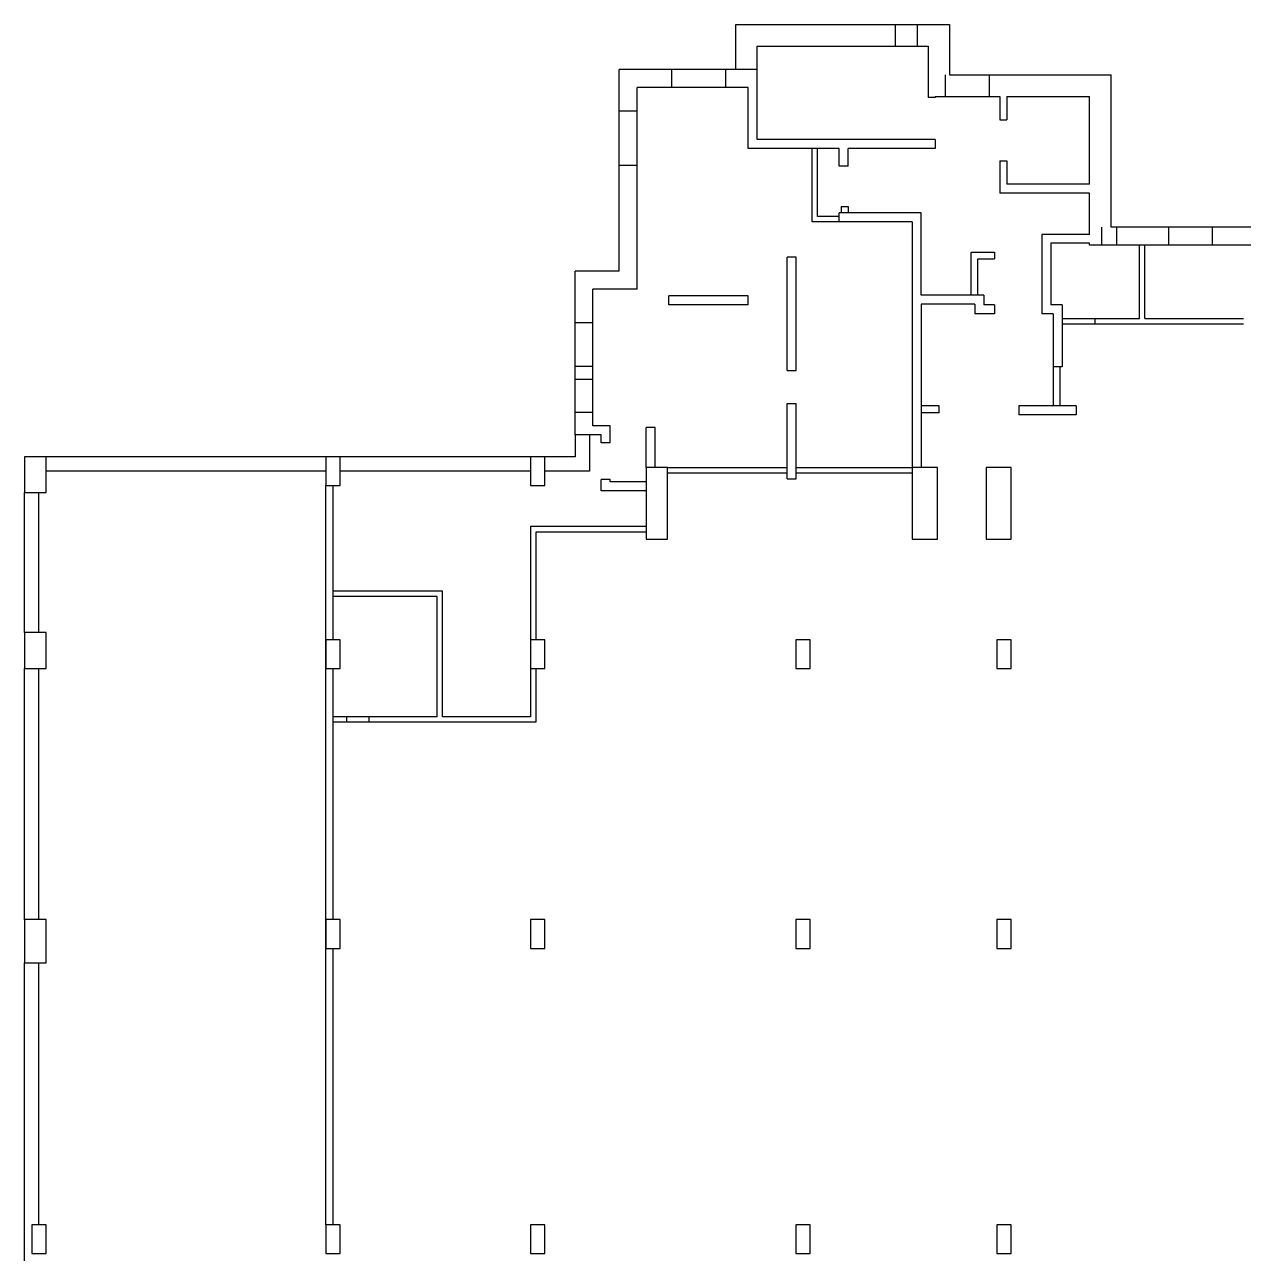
# Model space of a CAD drawing. Header units: metres. Extents: x -681087 to 1033303, y 74272 to 2630761.
# Drawn here: x -37959 to -3987, y 2579578 to 2613818 of the extents above; entities that cross this region are included whole.
import ezdxf

# ---------------------------------------------------------------- set-up
doc = ezdxf.new("R2010")
doc.units = ezdxf.units.M
for name, color, linetype in [('SKELETON_CLEAN', 7, 'Continuous'), ('SKELETON_ISOLATED', 1, 'Continuous'), ('SKELETON_ORIGINAL', 8, 'Continuous')]:
    doc.layers.add(name, color=color, linetype=linetype)

msp = doc.modelspace()

# ---------------------------------------------------------------- linework, layer by layer
at = {"layer": 'SKELETON_CLEAN'}
for p, q in [((-18137, 2612568), (-18137, 2613818)), ((-18137, 2613818), (-12177, 2613818)), ((-12177, 2613818), (-12177, 2612418)), ((-17537, 2610618), (-17537, 2613218)), ((-17537, 2613218), (-12777, 2613218)), ((-12777, 2613218), (-12777, 2611788)), ((-17537, 2612568), (-21387, 2612568)), ((-21387, 2606948), (-21387, 2612568)), ((-12177, 2612418), (-7677, 2612418)), ((-7677, 2608173), (-7677, 2612418)), ((-20887, 2606448), (-20887, 2612068)), ((-17787, 2612068), (-20887, 2612068)), ((-17787, 2610368), (-17787, 2612068)), ((-12577, 2611788), (-12777, 2611788)), ((-12577, 2611818), (-10777, 2611818)), ((-12577, 2611818), (-12577, 2611788)), ((-10777, 2611818), (-10777, 2611163)), ((-10577, 2611818), (-8277, 2611818)), ((-10577, 2611818), (-10577, 2611163)), ((-8277, 2609368), (-8277, 2611818)), ((-10777, 2611163), (-10577, 2611163)), ((-12577, 2610618), (-17537, 2610618)), ((-12577, 2610618), (-12577, 2610368)), ((-15257, 2610368), (-17787, 2610368)), ((-16007, 2608323), (-16007, 2610368)), ((-15857, 2608473), (-15857, 2610368)), ((-15257, 2609873), (-15257, 2610368)), ((-12577, 2610368), (-15007, 2610368)), ((-15007, 2609873), (-15007, 2610368)), ((-15007, 2609873), (-15257, 2609873)), ((-10777, 2610023), (-10777, 2609118)), ((-10777, 2610023), (-10577, 2610023)), ((-10577, 2610023), (-10577, 2609368)), ((-8277, 2609118), (-10777, 2609118)), ((-8277, 2609368), (-10577, 2609368)), ((-8277, 2607973), (-8277, 2609118)), ((-15197, 2608753), (-15197, 2608573)), ((-15197, 2608753), (-15007, 2608753)), ((-15007, 2608753), (-15007, 2608573)), ((-15257, 2608473), (-15857, 2608473)), ((-12967, 2608573), (-15257, 2608573)), ((-15257, 2608323), (-15257, 2608573)), ((-12967, 2608573), (-13167, 2608573)), ((-12967, 2606278), (-12967, 2608573)), ((-15257, 2608323), (-16007, 2608323)), ((-13217, 2608323), (-15257, 2608323)), ((-13217, 2608323), (-13217, 2601478)), ((584, 2608173), (-7677, 2608173)), ((-8277, 2607973), (-9607, 2607973)), ((-9607, 2607973), (-9607, 2605758)), ((-8277, 2607723), (-9357, 2607723)), ((-9357, 2607723), (-9357, 2606008)), ((-8277, 2607673), (-8277, 2607723)), ((-11577, 2606278), (-11577, 2607478)), ((-11577, 2607478), (-10927, 2607478)), ((-10927, 2607478), (-10927, 2607288)), ((-362, 2607673), (-8277, 2607673)), ((-6882, 2605628), (-6882, 2607673)), ((-6732, 2605628), (-6732, 2607673)), ((-16702, 2604178), (-16702, 2607338)), ((-16452, 2607338), (-16702, 2607338)), ((-16452, 2604178), (-16452, 2607338)), ((-11387, 2606278), (-11387, 2607288)), ((-11387, 2607288), (-10927, 2607288)), ((-22617, 2602388), (-22617, 2606948)), ((-21387, 2606948), (-22617, 2606948)), ((-22117, 2602638), (-22117, 2606448)), ((-20887, 2606448), (-22117, 2606448)), ((-17787, 2606263), (-20007, 2606263)), ((-20007, 2606013), (-20007, 2606263)), ((-17787, 2606013), (-20007, 2606013)), ((-17787, 2606013), (-17787, 2606263)), ((-11227, 2606278), (-12967, 2606278)), ((-12967, 2606028), (-12967, 2601478)), ((-11477, 2606028), (-12967, 2606028)), ((-11477, 2606028), (-11477, 2605758)), ((-11227, 2606278), (-11227, 2606008)), ((-10927, 2606008), (-11227, 2606008)), ((-10927, 2606008), (-10927, 2605758)), ((-9042, 2606008), (-9357, 2606008)), ((-9042, 2606008), (-9042, 2604278)), ((-10927, 2605758), (-11477, 2605758)), ((-9292, 2605758), (-9607, 2605758)), ((-9292, 2605758), (-9292, 2604278)), ((-9042, 2605628), (-6882, 2605628)), ((-9042, 2605478), (-3987, 2605478)), ((-6732, 2605628), (-3987, 2605628)), ((-16702, 2604178), (-16452, 2604178)), ((-9042, 2604278), (-9292, 2604278)), ((-9292, 2604278), (-9292, 2603193)), ((-16702, 2601158), (-16702, 2603258)), ((-16702, 2603258), (-16452, 2603258)), ((-16452, 2601158), (-16452, 2603258)), ((-12467, 2603193), (-12967, 2603193)), ((-12467, 2603003), (-12967, 2603003)), ((-12467, 2603003), (-12467, 2603193)), ((-8647, 2603193), (-10247, 2603193)), ((-10247, 2603193), (-10247, 2602943)), ((-8647, 2602943), (-10247, 2602943)), ((-8647, 2603193), (-8647, 2602943)), ((-21637, 2602638), (-22117, 2602638)), ((-21637, 2602163), (-21637, 2602638)), ((-20387, 2602588), (-20637, 2602588)), ((-20637, 2601478), (-20637, 2602588)), ((-20387, 2601478), (-20387, 2602588)), ((-22617, 2602388), (-22617, 2601778)), ((-21887, 2602388), (-22617, 2602388)), ((-22217, 2602388), (-22217, 2601378)), ((-21887, 2602163), (-21887, 2602388)), ((-21637, 2602163), (-21887, 2602163)), ((-22617, 2601778), (-37959, 2601778)), ((-37359, 2601778), (-37959, 2601778)), ((-37959, 2601778), (-37959, 2600778)), ((-37359, 2600778), (-37359, 2601778)), ((-29159, 2601778), (-29559, 2601778)), ((-29559, 2601778), (-29559, 2600978)), ((-29159, 2600978), (-29159, 2601778)), ((-23459, 2601778), (-23859, 2601778)), ((-23859, 2601778), (-23859, 2600978)), ((-23459, 2600978), (-23459, 2601778)), ((-22217, 2601378), (-23459, 2601378)), ((-20037, 2601478), (-20637, 2601478)), ((-20637, 2601478), (-20637, 2599478)), ((-20037, 2601478), (-16702, 2601478)), ((-20037, 2599478), (-20037, 2601478)), ((-16452, 2601478), (-13217, 2601478)), ((-12517, 2601478), (-13217, 2601478)), ((-13217, 2601478), (-13217, 2599478)), ((-12517, 2599478), (-12517, 2601478)), ((-10457, 2601478), (-11157, 2601478)), ((-11157, 2601478), (-11157, 2599478)), ((-10457, 2599478), (-10457, 2601478)), ((-29559, 2600978), (-29159, 2600978)), ((-29559, 2580378), (-29559, 2600978)), ((-23859, 2600978), (-23459, 2600978)), ((-21637, 2601143), (-21887, 2601143)), ((-21887, 2600828), (-21887, 2601143)), ((-21637, 2601078), (-21637, 2601143)), ((-20637, 2601078), (-21637, 2601078)), ((-16702, 2601158), (-16452, 2601158)), ((-37959, 2596876), (-37959, 2600778)), ((-37959, 2600778), (-37359, 2600778)), ((-20637, 2600828), (-21887, 2600828)), ((-23859, 2599828), (-23859, 2596678)), ((-20637, 2599828), (-23859, 2599828)), ((-23709, 2599678), (-23709, 2596678)), ((-20637, 2599678), (-23709, 2599678)), ((-20637, 2599478), (-20037, 2599478)), ((-13217, 2599478), (-12517, 2599478)), ((-11157, 2599478), (-10457, 2599478)), ((-26309, 2598028), (-29359, 2598028)), ((-26459, 2597878), (-29359, 2597878)), ((-26459, 2594528), (-26459, 2597878)), ((-26309, 2594528), (-26309, 2598028)), ((-37359, 2596879), (-37959, 2596879)), ((-37959, 2596879), (-37959, 2595879)), ((-37359, 2595879), (-37359, 2596879)), ((-29159, 2596678), (-29559, 2596678)), ((-29559, 2596678), (-29559, 2595878)), ((-29159, 2595878), (-29159, 2596678)), ((-23459, 2596678), (-23859, 2596678)), ((-23859, 2596678), (-23859, 2595878)), ((-23459, 2595878), (-23459, 2596678)), ((-16059, 2596678), (-16459, 2596678)), ((-16459, 2596678), (-16459, 2595878)), ((-16059, 2595878), (-16059, 2596678)), ((-10459, 2596678), (-10859, 2596678)), ((-10859, 2596678), (-10859, 2595878)), ((-10459, 2595878), (-10459, 2596678)), ((-37959, 2595879), (-37359, 2595879)), ((-37959, 2588873), (-37959, 2595876)), ((-29559, 2595878), (-29159, 2595878)), ((-23859, 2595878), (-23859, 2594528)), ((-23859, 2595878), (-23459, 2595878)), ((-23709, 2595878), (-23709, 2594378)), ((-16459, 2595878), (-16059, 2595878)), ((-10859, 2595878), (-10459, 2595878)), ((-28359, 2594528), (-29359, 2594528)), ((-23709, 2594378), (-29359, 2594378)), ((-26459, 2594528), (-28359, 2594528)), ((-28359, 2594378), (-28359, 2594528)), ((-23859, 2594528), (-26309, 2594528)), ((-37359, 2588878), (-37959, 2588878)), ((-37959, 2588878), (-37959, 2587678)), ((-37359, 2587678), (-37359, 2588878)), ((-29159, 2588878), (-29559, 2588878)), ((-29559, 2588878), (-29559, 2588078)), ((-29159, 2588078), (-29159, 2588878)), ((-23459, 2588878), (-23859, 2588878)), ((-23859, 2588878), (-23859, 2588078)), ((-23459, 2588078), (-23459, 2588878)), ((-16059, 2588878), (-16459, 2588878)), ((-16459, 2588878), (-16459, 2588078)), ((-16059, 2588078), (-16059, 2588878)), ((-10459, 2588878), (-10859, 2588878)), ((-10859, 2588878), (-10859, 2588078)), ((-10459, 2588078), (-10459, 2588878)), ((-29559, 2588078), (-29159, 2588078)), ((-23859, 2588078), (-23459, 2588078)), ((-16459, 2588078), (-16059, 2588078)), ((-10859, 2588078), (-10459, 2588078)), ((-37959, 2587678), (-37359, 2587678)), ((-37959, 2545078), (-37959, 2587673)), ((-37359, 2580378), (-37759, 2580378)), ((-37759, 2580378), (-37759, 2579578)), ((-37359, 2579578), (-37359, 2580378)), ((-29159, 2580378), (-29559, 2580378)), ((-29559, 2580378), (-29559, 2579578)), ((-29159, 2579578), (-29159, 2580378)), ((-23459, 2580378), (-23859, 2580378)), ((-23859, 2580378), (-23859, 2579578)), ((-23459, 2579578), (-23459, 2580378)), ((-16059, 2580378), (-16459, 2580378)), ((-16459, 2580378), (-16459, 2579578)), ((-16059, 2579578), (-16059, 2580378)), ((-10459, 2580378), (-10859, 2580378)), ((-10859, 2580378), (-10859, 2579578)), ((-10459, 2579578), (-10459, 2580378)), ((-37759, 2579578), (-37359, 2579578)), ((-29559, 2579578), (-29159, 2579578)), ((-23859, 2579578), (-23459, 2579578)), ((-16459, 2579578), (-16059, 2579578)), ((-10859, 2579578), (-10459, 2579578))]:
    msp.add_line(p, q, dxfattribs=at)
at = {"layer": 'SKELETON_ISOLATED'}
for p, q in [((-13697, 2613818), (-13697, 2613218)), ((-13077, 2613818), (-13077, 2613218)), ((-19927, 2612568), (-19927, 2612068)), ((-18427, 2612568), (-18427, 2612068)), ((-12287, 2611818), (-12287, 2612418)), ((-11067, 2611818), (-11067, 2612418)), ((-20887, 2611408), (-21387, 2611408)), ((-20887, 2609888), (-21387, 2609888)), ((-7947, 2608173), (-7947, 2607673)), ((-7527, 2608173), (-7527, 2607673)), ((-6077, 2608173), (-6077, 2607673)), ((-4857, 2608173), (-4857, 2607673)), ((-22117, 2605508), (-22617, 2605508)), ((-8122, 2605478), (-8122, 2605628)), ((-22117, 2604288), (-22617, 2604288)), ((-9102, 2604278), (-9102, 2603193)), ((-22117, 2603928), (-22617, 2603928)), ((-22117, 2603008), (-22617, 2603008)), ((-29559, 2601378), (-37359, 2601378)), ((-23859, 2601378), (-29159, 2601378)), ((-20037, 2601328), (-16702, 2601328)), ((-16452, 2601328), (-13217, 2601328)), ((-29359, 2596678), (-29359, 2600978)), ((-37559, 2596876), (-37559, 2600778)), ((-37559, 2588873), (-37559, 2595876)), ((-29359, 2588878), (-29359, 2595878)), ((-28979, 2594378), (-28979, 2594528)), ((-29359, 2580378), (-29359, 2588078)), ((-37559, 2580378), (-37559, 2587673))]:
    msp.add_line(p, q, dxfattribs=at)
at = {"layer": 'SKELETON_ORIGINAL'}
for p, q in [((-18137, 2612568), (-18137, 2613818)), ((-18137, 2613818), (-12177, 2613818)), ((-13697, 2613818), (-13697, 2613218)), ((-13077, 2613818), (-13077, 2613218)), ((-12177, 2613818), (-12177, 2612418)), ((-17537, 2610618), (-17537, 2613218)), ((-17537, 2613218), (-12777, 2613218)), ((-12777, 2613218), (-12777, 2611788)), ((-17537, 2612568), (-21387, 2612568)), ((-21387, 2606948), (-21387, 2612568)), ((-19927, 2612568), (-19927, 2612068)), ((-18427, 2612568), (-18427, 2612068)), ((-12287, 2611818), (-12287, 2612418)), ((-12177, 2612418), (-7677, 2612418)), ((-11067, 2611818), (-11067, 2612418)), ((-7677, 2608173), (-7677, 2612418)), ((-20887, 2606448), (-20887, 2612068)), ((-17787, 2612068), (-20887, 2612068)), ((-17787, 2610368), (-17787, 2612068)), ((-12577, 2611788), (-12777, 2611788)), ((-12577, 2611818), (-10777, 2611818)), ((-12577, 2611818), (-12577, 2611788)), ((-10777, 2611818), (-10777, 2611163)), ((-10577, 2611818), (-8277, 2611818)), ((-10577, 2611818), (-10577, 2611163)), ((-8277, 2609368), (-8277, 2611818)), ((-20887, 2611408), (-21387, 2611408)), ((-10777, 2611163), (-10577, 2611163)), ((-12577, 2610618), (-17537, 2610618)), ((-12577, 2610618), (-12577, 2610368)), ((-15257, 2610368), (-17787, 2610368)), ((-16007, 2608323), (-16007, 2610368)), ((-15857, 2608473), (-15857, 2610368)), ((-15257, 2609873), (-15257, 2610368)), ((-12577, 2610368), (-15007, 2610368)), ((-15007, 2609873), (-15007, 2610368)), ((-20887, 2609888), (-21387, 2609888)), ((-15007, 2609873), (-15257, 2609873)), ((-10777, 2610023), (-10777, 2609118)), ((-10777, 2610023), (-10577, 2610023)), ((-10577, 2610023), (-10577, 2609368)), ((-8277, 2609118), (-10777, 2609118)), ((-8277, 2609368), (-10577, 2609368)), ((-8277, 2607973), (-8277, 2609118)), ((-15197, 2608753), (-15197, 2608573)), ((-15197, 2608753), (-15007, 2608753)), ((-15007, 2608753), (-15007, 2608573)), ((-15257, 2608473), (-15857, 2608473)), ((-12967, 2608573), (-15257, 2608573)), ((-15257, 2608323), (-15257, 2608573)), ((-12967, 2608573), (-13167, 2608573)), ((-12967, 2606278), (-12967, 2608573)), ((-15257, 2608323), (-16007, 2608323)), ((-13217, 2608323), (-15257, 2608323)), ((-13217, 2608323), (-13217, 2601478)), ((-7947, 2608173), (-7947, 2607673)), ((584, 2608173), (-7677, 2608173)), ((-7527, 2608173), (-7527, 2607673)), ((-6077, 2608173), (-6077, 2607673)), ((-4857, 2608173), (-4857, 2607673)), ((-8277, 2607973), (-9607, 2607973)), ((-9607, 2607973), (-9607, 2605758)), ((-8277, 2607723), (-9357, 2607723)), ((-9357, 2607723), (-9357, 2606008)), ((-8277, 2607673), (-8277, 2607723)), ((-11577, 2606278), (-11577, 2607478)), ((-11577, 2607478), (-10927, 2607478)), ((-10927, 2607478), (-10927, 2607288)), ((-362, 2607673), (-8277, 2607673)), ((-6882, 2605628), (-6882, 2607673)), ((-6732, 2605628), (-6732, 2607673)), ((-16702, 2604178), (-16702, 2607338)), ((-16452, 2607338), (-16702, 2607338)), ((-16452, 2604178), (-16452, 2607338)), ((-11387, 2606278), (-11387, 2607288)), ((-11387, 2607288), (-10927, 2607288)), ((-22617, 2602388), (-22617, 2606948)), ((-21387, 2606948), (-22617, 2606948)), ((-22117, 2602638), (-22117, 2606448)), ((-20887, 2606448), (-22117, 2606448)), ((-17787, 2606263), (-20007, 2606263)), ((-20007, 2606013), (-20007, 2606263)), ((-17787, 2606013), (-20007, 2606013)), ((-17787, 2606013), (-17787, 2606263)), ((-11227, 2606278), (-12967, 2606278)), ((-12967, 2606028), (-12967, 2601478)), ((-11477, 2606028), (-12967, 2606028)), ((-11477, 2606028), (-11477, 2605758)), ((-11227, 2606278), (-11227, 2606008)), ((-10927, 2606008), (-11227, 2606008)), ((-10927, 2606008), (-10927, 2605758)), ((-9042, 2606008), (-9357, 2606008)), ((-9042, 2606008), (-9042, 2604278)), ((-10927, 2605758), (-11477, 2605758)), ((-9292, 2605758), (-9607, 2605758)), ((-9292, 2605758), (-9292, 2604278)), ((-22117, 2605508), (-22617, 2605508)), ((-9042, 2605628), (-6882, 2605628)), ((-9042, 2605478), (-3987, 2605478)), ((-8122, 2605478), (-8122, 2605628)), ((-6732, 2605628), (-3987, 2605628)), ((-22117, 2604288), (-22617, 2604288)), ((-16702, 2604178), (-16452, 2604178)), ((-9042, 2604278), (-9292, 2604278)), ((-9292, 2604278), (-9292, 2603193)), ((-9102, 2604278), (-9102, 2603193)), ((-22117, 2603928), (-22617, 2603928)), ((-22117, 2603008), (-22617, 2603008)), ((-16702, 2601158), (-16702, 2603258)), ((-16702, 2603258), (-16452, 2603258)), ((-16452, 2601158), (-16452, 2603258)), ((-12467, 2603193), (-12967, 2603193)), ((-12467, 2603003), (-12967, 2603003)), ((-12467, 2603003), (-12467, 2603193)), ((-8647, 2603193), (-10247, 2603193)), ((-10247, 2603193), (-10247, 2602943)), ((-8647, 2602943), (-10247, 2602943)), ((-8647, 2603193), (-8647, 2602943)), ((-21637, 2602638), (-22117, 2602638)), ((-21637, 2602163), (-21637, 2602638)), ((-20387, 2602588), (-20637, 2602588)), ((-20637, 2601478), (-20637, 2602588)), ((-20387, 2601478), (-20387, 2602588)), ((-22617, 2602388), (-22617, 2601778)), ((-21887, 2602388), (-22617, 2602388)), ((-22217, 2602388), (-22217, 2601378)), ((-21887, 2602163), (-21887, 2602388)), ((-21637, 2602163), (-21887, 2602163)), ((-22617, 2601778), (-37959, 2601778)), ((-37359, 2601778), (-37959, 2601778)), ((-37959, 2601778), (-37959, 2600778)), ((-37359, 2601778), (-37959, 2601778)), ((-37959, 2601778), (-37959, 2600778)), ((-37359, 2600778), (-37359, 2601778)), ((-37359, 2600778), (-37359, 2601778)), ((-29159, 2601778), (-29559, 2601778)), ((-29559, 2601778), (-29559, 2600978)), ((-29159, 2600978), (-29159, 2601778)), ((-23459, 2601778), (-23859, 2601778)), ((-23859, 2601778), (-23859, 2600978)), ((-23459, 2600978), (-23459, 2601778)), ((-29559, 2601378), (-37359, 2601378)), ((-23859, 2601378), (-29159, 2601378)), ((-22217, 2601378), (-23459, 2601378)), ((-20037, 2601478), (-20637, 2601478)), ((-20637, 2601478), (-20637, 2599478)), ((-20037, 2601478), (-20637, 2601478)), ((-20637, 2601478), (-20637, 2599478)), ((-20037, 2601478), (-16702, 2601478)), ((-20037, 2599478), (-20037, 2601478)), ((-20037, 2599478), (-20037, 2601478)), ((-20037, 2601328), (-16702, 2601328)), ((-16452, 2601478), (-13217, 2601478)), ((-16452, 2601328), (-13217, 2601328)), ((-12517, 2601478), (-13217, 2601478)), ((-13217, 2601478), (-13217, 2599478)), ((-12517, 2601478), (-13217, 2601478)), ((-13217, 2601478), (-13217, 2599478)), ((-12517, 2599478), (-12517, 2601478)), ((-12517, 2599478), (-12517, 2601478)), ((-10457, 2601478), (-11157, 2601478)), ((-11157, 2601478), (-11157, 2599478)), ((-10457, 2601478), (-11157, 2601478)), ((-11157, 2601478), (-11157, 2599478)), ((-10457, 2599478), (-10457, 2601478)), ((-10457, 2599478), (-10457, 2601478)), ((-29559, 2600978), (-29159, 2600978)), ((-29559, 2580378), (-29559, 2600978)), ((-29359, 2596678), (-29359, 2600978)), ((-23859, 2600978), (-23459, 2600978)), ((-21637, 2601143), (-21887, 2601143)), ((-21887, 2600828), (-21887, 2601143)), ((-21637, 2601078), (-21637, 2601143)), ((-20637, 2601078), (-21637, 2601078)), ((-16702, 2601158), (-16452, 2601158)), ((-37959, 2596876), (-37959, 2600778)), ((-37959, 2600778), (-37359, 2600778)), ((-37959, 2600778), (-37359, 2600778)), ((-37559, 2596876), (-37559, 2600778)), ((-20637, 2600828), (-21887, 2600828)), ((-23859, 2599828), (-23859, 2596678)), ((-20637, 2599828), (-23859, 2599828)), ((-23709, 2599678), (-23709, 2596678)), ((-20637, 2599678), (-23709, 2599678)), ((-20637, 2599478), (-20037, 2599478)), ((-20637, 2599478), (-20037, 2599478)), ((-13217, 2599478), (-12517, 2599478)), ((-13217, 2599478), (-12517, 2599478)), ((-11157, 2599478), (-10457, 2599478)), ((-11157, 2599478), (-10457, 2599478)), ((-26309, 2598028), (-29359, 2598028)), ((-26459, 2597878), (-29359, 2597878)), ((-26459, 2594528), (-26459, 2597878)), ((-26309, 2594528), (-26309, 2598028)), ((-37359, 2596880), (-37959, 2596880)), ((-37959, 2596880), (-37959, 2595880)), ((-37359, 2596878), (-37959, 2596878)), ((-37959, 2596878), (-37959, 2595878)), ((-37359, 2595880), (-37359, 2596880)), ((-37359, 2595878), (-37359, 2596878)), ((-29159, 2596678), (-29559, 2596678)), ((-29559, 2596678), (-29559, 2595878)), ((-29159, 2595878), (-29159, 2596678)), ((-23459, 2596678), (-23859, 2596678)), ((-23859, 2596678), (-23859, 2595878)), ((-23459, 2595878), (-23459, 2596678)), ((-16059, 2596678), (-16459, 2596678)), ((-16459, 2596678), (-16459, 2595878)), ((-16059, 2595878), (-16059, 2596678)), ((-10459, 2596678), (-10859, 2596678)), ((-10859, 2596678), (-10859, 2595878)), ((-10459, 2595878), (-10459, 2596678)), ((-37959, 2595880), (-37359, 2595880)), ((-37959, 2595878), (-37359, 2595878)), ((-37959, 2588873), (-37959, 2595876)), ((-37559, 2588873), (-37559, 2595876)), ((-29559, 2595878), (-29159, 2595878)), ((-29359, 2588878), (-29359, 2595878)), ((-23859, 2595878), (-23859, 2594528)), ((-23859, 2595878), (-23459, 2595878)), ((-23709, 2595878), (-23709, 2594378)), ((-16459, 2595878), (-16059, 2595878)), ((-10859, 2595878), (-10459, 2595878)), ((-28359, 2594528), (-29359, 2594528)), ((-23709, 2594378), (-29359, 2594378)), ((-28979, 2594378), (-28979, 2594528)), ((-26459, 2594528), (-28359, 2594528)), ((-28359, 2594378), (-28359, 2594528)), ((-23859, 2594528), (-26309, 2594528)), ((-37359, 2588878), (-37959, 2588878)), ((-37959, 2588878), (-37959, 2587678)), ((-37359, 2588878), (-37959, 2588878)), ((-37959, 2588878), (-37959, 2587678)), ((-37359, 2587678), (-37359, 2588878)), ((-37359, 2587678), (-37359, 2588878)), ((-29159, 2588878), (-29559, 2588878)), ((-29559, 2588878), (-29559, 2588078)), ((-29159, 2588078), (-29159, 2588878)), ((-23459, 2588878), (-23859, 2588878)), ((-23859, 2588878), (-23859, 2588078)), ((-23459, 2588078), (-23459, 2588878)), ((-16059, 2588878), (-16459, 2588878)), ((-16459, 2588878), (-16459, 2588078)), ((-16059, 2588078), (-16059, 2588878)), ((-10459, 2588878), (-10859, 2588878)), ((-10859, 2588878), (-10859, 2588078)), ((-10459, 2588078), (-10459, 2588878)), ((-29559, 2588078), (-29159, 2588078)), ((-29359, 2580378), (-29359, 2588078)), ((-23859, 2588078), (-23459, 2588078)), ((-16459, 2588078), (-16059, 2588078)), ((-10859, 2588078), (-10459, 2588078)), ((-37959, 2587678), (-37359, 2587678)), ((-37959, 2587678), (-37359, 2587678)), ((-37959, 2545078), (-37959, 2587673)), ((-37559, 2580378), (-37559, 2587673)), ((-37359, 2580378), (-37759, 2580378)), ((-37759, 2580378), (-37759, 2579578)), ((-37359, 2579578), (-37359, 2580378)), ((-29159, 2580378), (-29559, 2580378)), ((-29559, 2580378), (-29559, 2579578)), ((-29159, 2579578), (-29159, 2580378)), ((-23459, 2580378), (-23859, 2580378)), ((-23859, 2580378), (-23859, 2579578)), ((-23459, 2579578), (-23459, 2580378)), ((-16059, 2580378), (-16459, 2580378)), ((-16459, 2580378), (-16459, 2579578)), ((-16059, 2579578), (-16059, 2580378)), ((-10459, 2580378), (-10859, 2580378)), ((-10859, 2580378), (-10859, 2579578)), ((-10459, 2579578), (-10459, 2580378)), ((-37759, 2579578), (-37359, 2579578)), ((-29559, 2579578), (-29159, 2579578)), ((-23859, 2579578), (-23459, 2579578)), ((-16459, 2579578), (-16059, 2579578)), ((-10859, 2579578), (-10459, 2579578))]:
    msp.add_line(p, q, dxfattribs=at)

doc.saveas('drawing.dxf')
